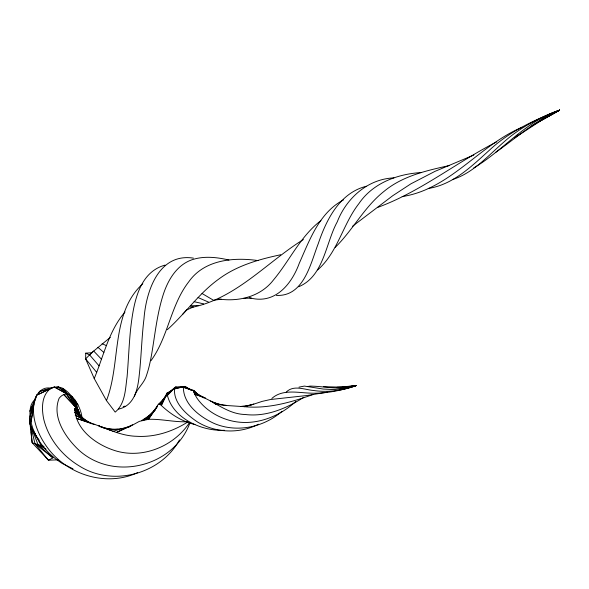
<?xml version="1.0" encoding="UTF-8"?>
<svg xmlns="http://www.w3.org/2000/svg" width="589" height="589" viewBox="0 0 589 589"><rect width="100%" height="100%" fill="white"/><g stroke="black" fill="none" stroke-linecap="round" stroke-linejoin="round"><path stroke-width="0.88" d="M110.32 337.379L91.648 352.752L85.751 353.164L85.641 358.892L94.225 378.536L106.462 400.579L115.201 412.109C125.428 403.686 125.339 388.895 127.084 376.835C128.476 360.674 128.991 344.447 130.684 328.316C133.467 304.763 138.194 272.457 165.075 265.102M50.919 388.269C40.803 385.817 34.11 396.588 33.617 405.416C32.277 420.973 38.786 436.162 47.996 448.391C68.125 475.176 106.756 487 137.642 472.636M33.617 405.416L30.981 422.313L32.822 428.461L35.568 434.792L39.22 441.132L43.733 447.309L49.056 453.155L55.13 458.514L61.852 463.256L72.97 468.829M171.421 391.177L166.945 393.268C171.517 417.859 201.364 431.472 224.468 430.257M39.242 440.211C34.191 433.769 28.574 425.795 29.759 417.189M33.809 404.496L30.032 416.519L30.981 422.313L34.766 399.762L30.032 416.519C29.715 410.577 30.039 403.075 35.384 399.335M34.891 401.057L36.776 395.042C44.978 392.289 53.422 383.704 62.552 388.276C66.623 390.581 70.12 393.894 72.491 397.943M118.507 409.119C134.204 405.792 137.752 389.506 139.159 375.826C141.323 356.897 141.669 337.814 143.974 318.899C146.035 291.489 158.588 252.74 193.442 258.129M94.225 378.536C103.635 356.073 108.707 330.915 125.008 312.037M128.284 427.423L139.357 421.363L148.457 419.316L156.858 407.227L157.962 404.687L163.602 399.401M106.462 400.579C121.209 362.883 110.467 313.355 142.81 283.729M189.989 422.755C173.048 468.969 108.523 482.7 74.906 446.16C63.354 433.938 52.2 415.326 59.143 398.245C69.877 384.956 81.083 407.662 81.856 416.902M182.553 387.135L175.566 387.017L174.69 387.628C172.533 402.383 186.499 414.671 197.698 422.099C215.876 433.129 239.613 433.902 258.527 424.227M173.681 389.079L166.945 393.268L161.334 405.453C170.795 414.398 182.17 421.569 194.966 424.536M32.741 405.475L29.943 411.262L36.776 395.042L54.365 387.017L69.458 395.02L79.265 412.477L80.038 415.613L79.228 414.03M38.344 393.901L39.544 391.42L54.365 387.017L68.552 394.939M134.461 396.198C137.127 388.166 144.489 383.122 146.683 374.84C149.032 367.934 150.489 360.785 151.756 353.614C155.106 333.897 157.079 313.819 163.219 294.691C167.909 280.099 176.707 265.072 191.948 259.771C203.919 255.759 216.87 257.216 228.937 260.029M179.483 439.909C160.576 474.351 112.632 487.125 79.316 465.973C62.169 455.68 48.592 438.945 43.777 419.375C41.591 408.987 41.23 395.447 50.706 388.453M157.418 405.703L148.457 419.316C161.467 418.853 174.292 422.261 187.324 421.753M163.308 400.137L160.201 404.599L158.574 404.179M164.338 398.643L166.407 395.668M189.548 422.571C174.248 445.733 144.261 458.625 117.108 451.255C97.818 445.858 75.473 430.478 74.818 408.692L75.436 407.875L76.29 407.824L77.284 408.567L79.265 412.477L75.679 407.33M166.223 395.58L159.302 404.164L163.661 399.71M150.975 360.696C168.358 336.834 170.545 305.131 188.855 281.682C204.368 259.616 233.7 257.054 258.247 260.61M156.858 407.227L146.116 419.574L152.426 413.125M167.298 329.693C185.358 313.547 199.207 292.983 219.108 278.84C237.124 265.492 259.079 259.337 280.703 254.75M182.715 314.246L186.904 309.645M96.684 372.366L85.641 358.892L91.648 352.752M191.477 390.433L184.968 386.413L174.69 387.628L166.989 395.771L174.337 388.261M335.222 247.387C352.914 230.004 364.296 206.96 383.962 191.425C402.397 176.045 426.333 170.633 449.193 165.583M85.751 353.164L89.646 354.946L93.717 351.073L101.448 359.202M155.533 409.848L143.834 419.994L146.006 418.448M317.589 269.983C337.791 252.46 342.769 224.203 358.937 203.58C372.808 183.069 397.531 173.939 421.407 172.533M295.781 401.448C277.662 418.352 250.973 427.577 226.765 419.523C215.316 415.797 204.729 408.847 197.617 399.04C195.629 396.5 189.503 384.44 197.359 394.505M320.939 220.573C300.368 236.255 289.722 260.574 273.436 280.003C260.669 296.679 238.56 302.039 218.534 298.962M286.254 392.06C293.69 384.624 304.601 389.734 313.488 390.485C327.742 392.605 342.378 390.64 355.866 385.707L337.026 387.275M281.962 411.313C263.725 427.43 236.403 433.136 213.792 423.292C199.693 416.769 183.26 404.216 183.385 387.26L184.04 386.45L184.968 386.413L187.39 388.269M271.801 398.481C281.866 389.447 295.906 392.348 308.106 393.025C324.355 394.07 340.486 390.713 355.866 385.707L349.454 386.649M170.324 391.714L166.797 394.218L175.566 387.017L176.671 387.216M147.456 417.417L148.907 416.394M516.531 136.022L517.996 134.999M352.642 226.176L392.716 195.732L410.908 183.827L434.962 171.37L473.865 155.025M514.646 137.833L540.79 120.738L559.55 110.195C539.149 117.682 519.469 127.798 503.315 142.538C487.501 156.284 472.967 173.122 452.345 179.608M495.364 152.58C516.362 137.892 535.585 120.141 559.55 110.195L536.24 123.307M141.588 420.59L150.821 414.7M531.536 126.149L536.086 123.3M187.935 421.871C172.768 431.575 154.782 437.413 136.655 436.294C121.805 435.985 108.413 429.285 94.748 424.411L76.268 418.278L92.149 423.837M538.383 121.901L559.55 110.195C534.304 119.957 509.227 131.553 489.282 150.32C471.472 166.4 453.029 184.659 428.225 188.473M303.401 239.502C266.191 262.723 235.688 298.925 190.718 307.635M303.681 397.369C286.401 408.494 266.169 417.086 245.201 414.494C225.992 414.126 212.467 398.989 194.79 394.328L205.539 398.002M540.525 120.274L559.55 110.195C525.557 120.878 503.521 150.423 473.762 167.909M532.382 125.516L533.928 124.632M542.955 118.912L544.523 118.058M546.091 117.211L559.55 110.195L549.809 114.745M496.696 141.868C456.35 162.417 420.649 191.661 377.829 207.357M343.431 199.958C319.297 212.651 309.652 239.929 299.241 263.364C291.511 284.605 274.57 304.947 249.456 297.732M546.651 116.497L559.55 110.195L546.143 117.145M31.121 431.774L32.145 442.707L38.027 444.666L52.914 457.881L48.445 460.2L32.145 442.707L29.45 418.831M522.163 127.261C479.056 145.255 450.143 189.275 402.14 196.586M549.854 114.781L559.55 110.195L552.305 113.567M132.547 424.765L116.35 432.525L130.154 426.222L112.838 431.354M186.499 310.079L193.339 306.943L190.306 305.882L198.508 305.455M166.945 393.268L170.862 391.486M298.969 387.15L304.351 386.082L323.339 389.057L334.037 389.579L345.198 388.445L355.866 385.707L352.45 386.222M298.645 286.762C324.016 276.226 325.496 243.272 337.269 221.825C346.406 198.198 367.801 178.901 393.908 177.893M218.652 404.488L212.658 402.39L223.695 405.298L244.207 406.682L251.017 405.063L262.12 401.396L270.417 399.526L307.318 395.469L327.278 392.178M313.444 394.372C291.283 402.287 268.002 409.016 244.207 406.682L253.83 404.025M366.432 186.242C339.728 192.809 326.35 219.712 318.274 243.625C310.558 263.482 303.939 296.731 276.403 295.406M307.679 386.598L308.93 386.274M39.544 391.42L45.53 389.992M56.662 387.341L58.37 386.936L72.491 397.133L78.322 411.416M348.931 386.737L355.866 385.707C340.663 390.779 324.937 386.089 309.556 386.112M323.398 386.671L341.672 387.172L355.866 385.707L350.838 386.818M350.462 386.914L352.782 386.391M350.138 386.73L355.866 385.707L350.72 386.789M355.866 385.707L349.77 386.796M123.204 406.484L124.993 406.189M221.177 299.219L213.52 300.265L202.049 293.491M240.916 406.439L251.017 405.063M109.554 430.139L124.942 428.174M349.071 386.634L342.445 387.238M347.216 386.907L342.967 387.253M203.374 397.774L204.368 397.685L194.017 392.546L197.131 394.291M243.61 298.402L251.231 298.078M174.69 387.628L178.187 387.496M58.326 459.825L48.445 460.2L34.979 443.664L29.546 421.12M106.506 428.917L117.984 429.307M226.272 405.328L215.176 403.98L221.14 404.901M92.981 424.132L94.748 424.411M103.701 427.739L113.441 429.639M194.149 301.686L203.595 303.865M30.127 423.962L38.027 444.666L43.88 446.403M191.535 390.117L183.385 387.26L193.671 390.419L194.37 392.222M31.232 427.275L41.289 445.674L43.866 446.58M106.116 428.453L101.131 426.657L103.531 427.997M210.45 400.932L218.733 404.363M198.059 297.541L208.602 302.135M193.98 390.971L184.04 386.45L174.145 388.99L184.968 386.413L187.758 388.63M102.125 343.674L106.381 345.647M92.178 423.719L75.178 415.098L84.426 420.259M101.985 427.43L98.797 425.714L100.226 426.848M70.128 395.815L72.491 397.133L77.814 412.05M38.027 444.666L45.986 449.112M41.289 445.674L43.549 447.051M201.872 396.772L193.612 391.258L197.713 394.505M89.175 422.6L74.612 412.381L80.84 417.314M58.37 386.936L66.174 393.128M73.272 398.753L75.399 400.439L78.433 411.689M34.979 443.664L52.914 457.881M97.877 347.304L103.863 352.421M193.523 390.522L197.661 394.107M85.169 420.119L74.516 410.216L77.527 413.449M62.552 388.276L66.263 392.259M76.791 403.561L78.028 404.886M76.474 408.148L63.641 394.38L77.284 408.567L78.278 413.029M89.646 354.946L99.07 365.887M82.158 417.572L74.818 408.692L79.022 414.73M32.918 430.934L35.068 433.791M78.308 410.121L66.454 394.107L74.656 405.865M81.179 416.968L75.436 407.875L77.107 411.122M69.458 395.02L73.117 402.147M73.934 403.73L74.751 405.32M79.353 413.934L80.038 415.613M75.399 400.439L77.152 408.295M30.186 421.746L30.356 423.572M30.613 426.303L30.952 429.948M167.364 392.996L161.334 405.453L160.201 404.599L167.364 392.996"/></g></svg>
